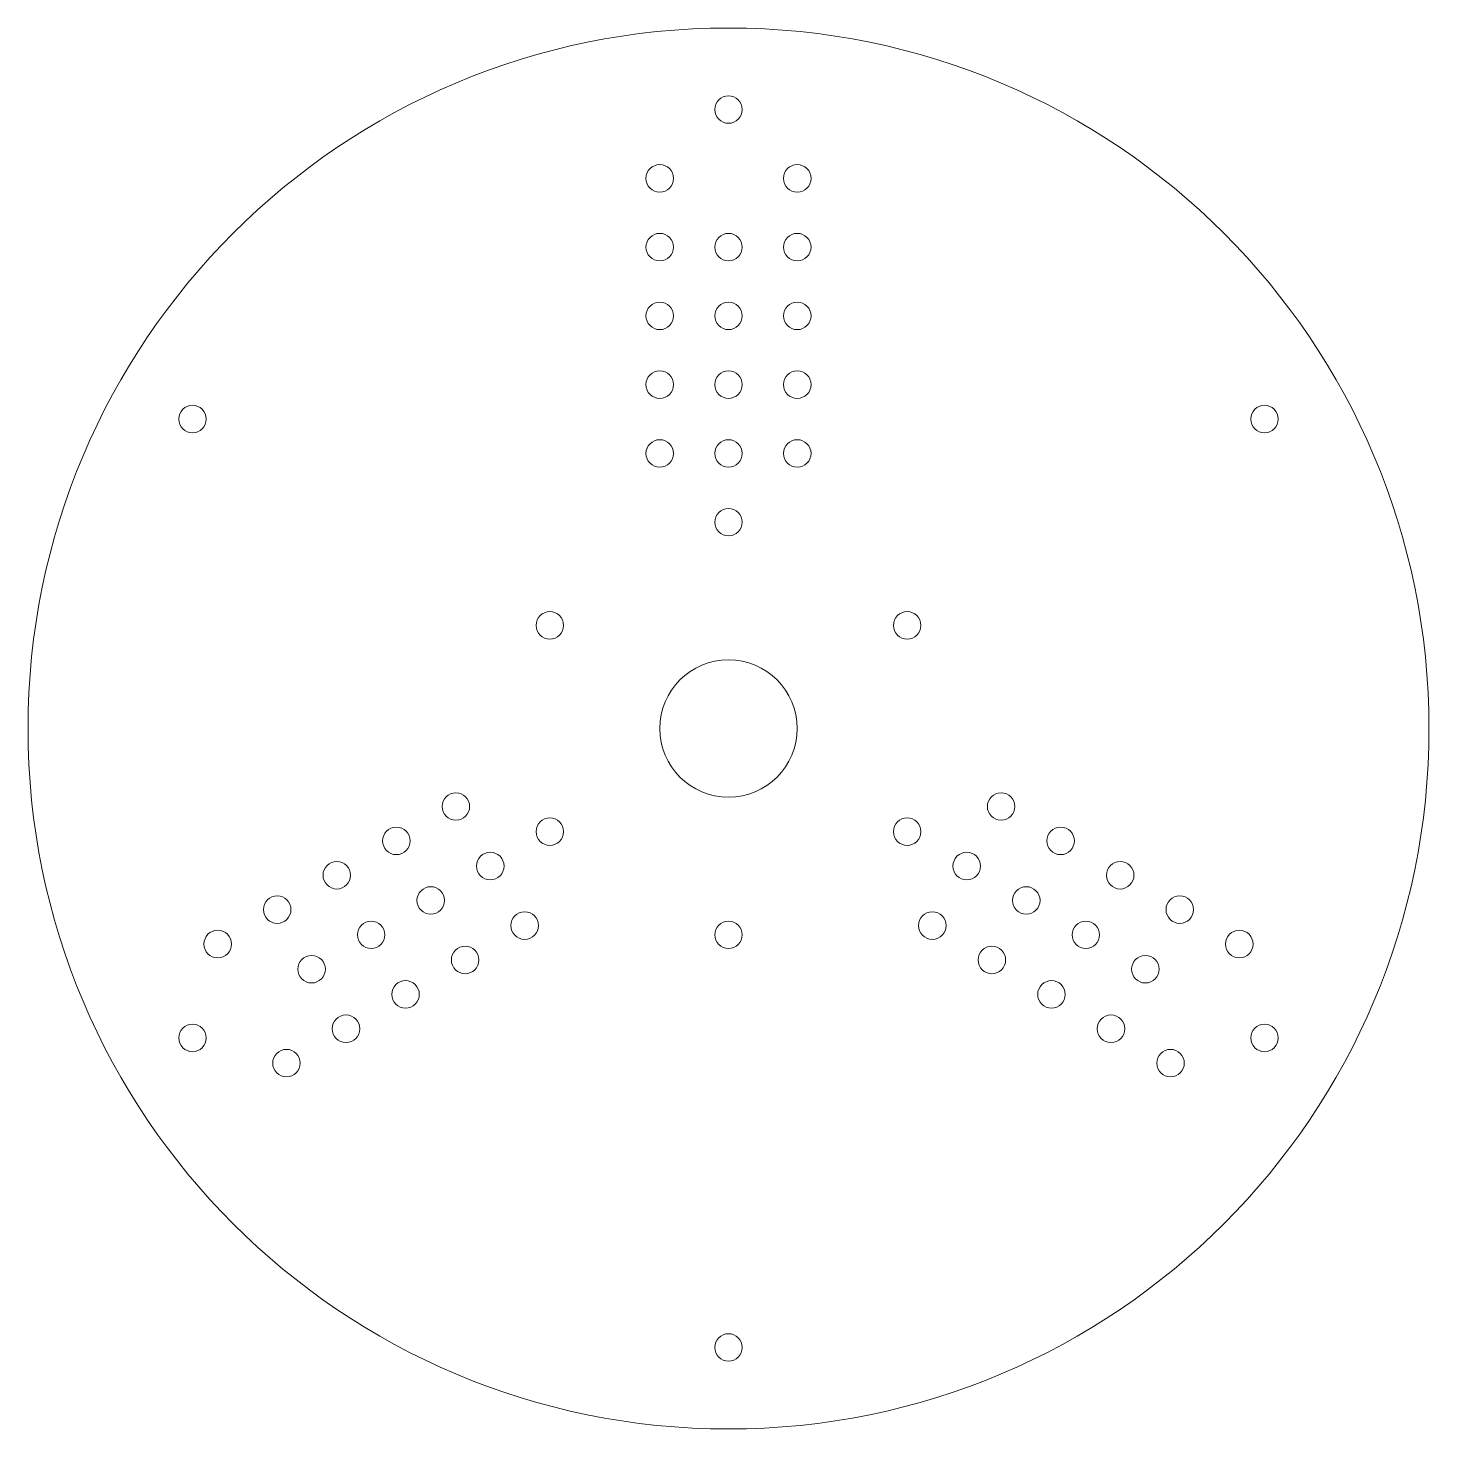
# Model space of a CAD drawing. Header units: millimetres. Extents: x -102 to 102, y -102 to 102.
import ezdxf

# ---------------------------------------------------------------- set-up
doc = ezdxf.new("R2010")
doc.units = ezdxf.units.MM

msp = doc.modelspace()

# ---------------------------------------------------------------- linework, layer by layer
at = {"color": 7, "linetype": 'Continuous', "lineweight": 15}
for centre, radius in [((0, 0), 101.86), ((0, 90), 2), ((-10, 80), 2), ((10, 80), 2), ((-10, 70), 2), ((0, 70), 2), ((10, 70), 2), ((-10, 60), 2), ((0, 60), 2), ((10, 60), 2), ((-10, 50), 2), ((0, 50), 2), ((10, 50), 2), ((-77.94, 45), 2), ((77.94, 45), 2), ((-10, 40), 2), ((0, 40), 2), ((10, 40), 2), ((0, 30), 2), ((-25.98, 15), 2), ((25.98, 15), 2), ((0, 0), 10), ((-39.64, -11.34), 2), ((39.64, -11.34), 2), ((-25.98, -15), 2), ((25.98, -15), 2), ((-48.3, -16.34), 2), ((48.3, -16.34), 2), ((-34.64, -20), 2), ((34.64, -20), 2), ((-56.96, -21.34), 2), ((56.96, -21.34), 2), ((-65.62, -26.34), 2), ((-43.3, -25), 2), ((43.3, -25), 2), ((65.62, -26.34), 2), ((-51.96, -30), 2), ((-29.64, -28.66), 2), ((0, -30), 2), ((29.64, -28.66), 2), ((51.96, -30), 2), ((-74.28, -31.34), 2), ((74.28, -31.34), 2), ((-38.3, -33.66), 2), ((38.3, -33.66), 2), ((-60.62, -35), 2), ((60.62, -35), 2), ((-46.96, -38.66), 2), ((46.96, -38.66), 2), ((-55.62, -43.66), 2), ((55.62, -43.66), 2), ((-77.94, -45), 2), ((77.94, -45), 2), ((-64.28, -48.66), 2), ((64.28, -48.66), 2), ((0, -90), 2)]:
    msp.add_circle(centre, radius, dxfattribs=at)

doc.saveas('drawing.dxf')
